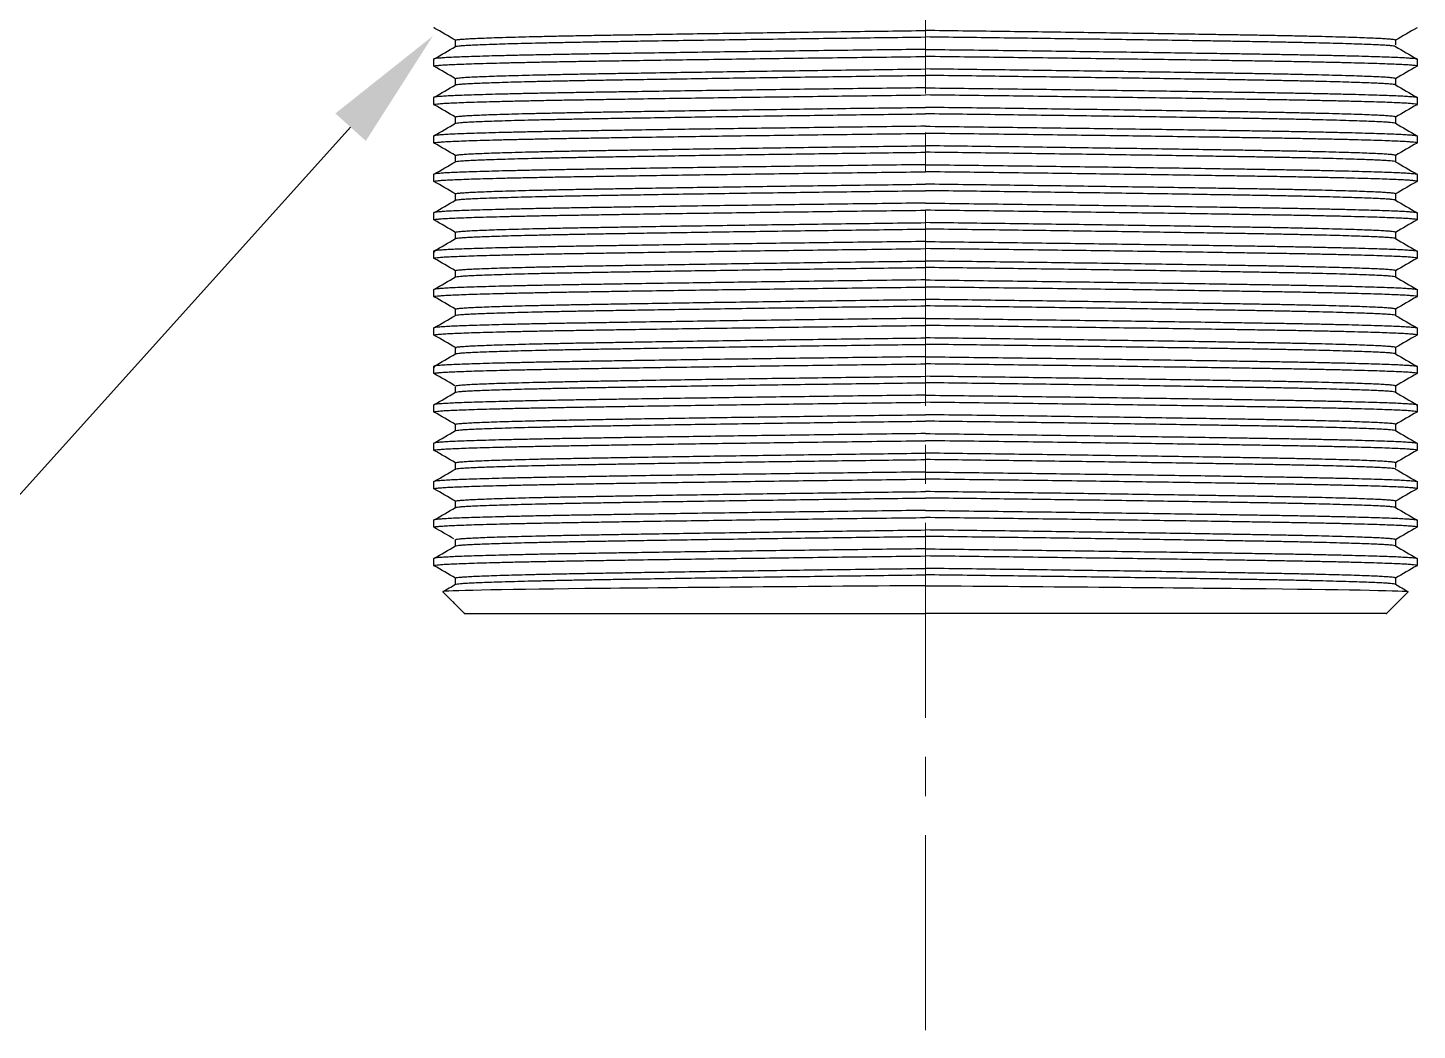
# Model space of a CAD drawing. Header units: millimetres. Extents: x 4812 to 5406, y -603 to -183.
# Drawn here: x 5094.37 to 5139.59, y -560.3 to -527.68 of the extents above; entities that cross this region are included whole.
import ezdxf

# ---------------------------------------------------------------- set-up
doc = ezdxf.new("R2010")
doc.units = ezdxf.units.MM
doc.header["$LTSCALE"] = 0.1
doc.linetypes.add('CENTERX2', pattern=[101.6, 63.5, -12.7, 12.7, -12.7])
doc.layers.get('0').update_dxf_attribs({"lineweight": 13})
doc.layers.add('CENTER', color=1, linetype='CENTERX2', lineweight=15)
doc.layers.add('DIM', color=3, linetype='Continuous', lineweight=9)

msp = doc.modelspace()

# ---------------------------------------------------------------- linework, layer by layer
at = {"lineweight": -3}
for points, degree in [([(5108.291, -528.087), (5108.057, -527.952), (5107.824, -527.817), (5107.59, -527.682)], 3), ([(5139.584, -527.682), (5139.35, -527.817), (5139.117, -527.952), (5138.883, -528.087)], 3), ([(5108.287, -528.292), (5108.287, -528.187), (5108.287, -528.083)], 2), ([(5138.887, -528.083), (5138.887, -528.159), (5138.887, -528.235)], 2), ([(5107.59, -528.693), (5107.824, -528.558), (5108.057, -528.423), (5108.291, -528.288)], 3), ([(5138.883, -528.288), (5139.117, -528.423), (5139.35, -528.558), (5139.584, -528.693)], 3), ([(5107.587, -528.928), (5107.587, -528.812), (5107.587, -528.696)], 2), ([(5108.291, -529.337), (5108.057, -529.202), (5107.824, -529.067), (5107.59, -528.932)], 3), ([(5139.584, -528.932), (5139.35, -529.067), (5139.117, -529.202), (5138.883, -529.337)], 3), ([(5139.587, -528.696), (5139.587, -528.812), (5139.587, -528.928)], 2), ([(5108.287, -529.542), (5108.287, -529.437), (5108.287, -529.333)], 2), ([(5138.887, -529.333), (5138.887, -529.437), (5138.887, -529.542)], 2), ([(5107.587, -530.178), (5107.587, -530.062), (5107.587, -529.946)], 2), ([(5107.59, -529.943), (5107.824, -529.808), (5108.057, -529.673), (5108.291, -529.538)], 3), ([(5138.883, -529.538), (5139.117, -529.673), (5139.35, -529.808), (5139.584, -529.943)], 3), ([(5139.587, -529.946), (5139.587, -530.062), (5139.587, -530.178)], 2), ([(5108.291, -530.587), (5108.057, -530.452), (5107.824, -530.317), (5107.59, -530.182)], 3), ([(5139.584, -530.182), (5139.35, -530.317), (5139.117, -530.452), (5138.883, -530.587)], 3), ([(5107.59, -531.193), (5107.824, -531.058), (5108.057, -530.923), (5108.291, -530.788)], 3), ([(5108.287, -530.792), (5108.287, -530.687), (5108.287, -530.583)], 2), ([(5138.883, -530.788), (5139.117, -530.923), (5139.35, -531.058), (5139.584, -531.193)], 3), ([(5138.887, -530.583), (5138.887, -530.687), (5138.887, -530.792)], 2), ([(5107.587, -531.428), (5107.587, -531.312), (5107.587, -531.196)], 2), ([(5139.587, -531.196), (5139.587, -531.312), (5139.587, -531.428)], 2), ([(5108.291, -531.837), (5108.057, -531.702), (5107.824, -531.567), (5107.59, -531.432)], 3), ([(5139.584, -531.432), (5139.35, -531.567), (5139.117, -531.702), (5138.883, -531.837)], 3), ([(5107.59, -532.443), (5107.824, -532.308), (5108.057, -532.173), (5108.291, -532.038)], 3), ([(5108.287, -532.042), (5108.287, -531.937), (5108.287, -531.833)], 2), ([(5138.883, -532.038), (5139.117, -532.173), (5139.35, -532.308), (5139.584, -532.443)], 3), ([(5138.887, -531.833), (5138.887, -531.937), (5138.887, -532.042)], 2), ([(5107.587, -532.678), (5107.587, -532.562), (5107.587, -532.446)], 2), ([(5108.291, -533.087), (5108.057, -532.952), (5107.824, -532.817), (5107.59, -532.682)], 3), ([(5139.584, -532.682), (5139.35, -532.817), (5139.117, -532.952), (5138.883, -533.087)], 3), ([(5139.587, -532.446), (5139.587, -532.562), (5139.587, -532.678)], 2), ([(5108.287, -533.292), (5108.287, -533.187), (5108.287, -533.083)], 2), ([(5138.887, -533.083), (5138.887, -533.187), (5138.887, -533.292)], 2), ([(5107.59, -533.693), (5107.824, -533.558), (5108.057, -533.423), (5108.291, -533.288)], 3), ([(5138.883, -533.288), (5139.117, -533.423), (5139.35, -533.558), (5139.584, -533.693)], 3), ([(5107.587, -533.928), (5107.587, -533.812), (5107.587, -533.696)], 2), ([(5108.291, -534.337), (5108.057, -534.202), (5107.824, -534.067), (5107.59, -533.932)], 3), ([(5139.584, -533.932), (5139.35, -534.067), (5139.117, -534.202), (5138.883, -534.337)], 3), ([(5139.587, -533.696), (5139.587, -533.812), (5139.587, -533.928)], 2), ([(5108.287, -534.542), (5108.287, -534.437), (5108.287, -534.333)], 2), ([(5138.887, -534.333), (5138.887, -534.437), (5138.887, -534.542)], 2), ([(5107.587, -535.178), (5107.587, -535.062), (5107.587, -534.946)], 2), ([(5107.59, -534.943), (5107.824, -534.808), (5108.057, -534.673), (5108.291, -534.538)], 3), ([(5138.883, -534.538), (5139.117, -534.673), (5139.35, -534.808), (5139.584, -534.943)], 3), ([(5139.587, -534.946), (5139.587, -535.062), (5139.587, -535.178)], 2), ([(5108.291, -535.587), (5108.057, -535.452), (5107.824, -535.317), (5107.59, -535.182)], 3), ([(5139.584, -535.182), (5139.35, -535.317), (5139.117, -535.452), (5138.883, -535.587)], 3), ([(5107.59, -536.193), (5107.824, -536.058), (5108.057, -535.923), (5108.291, -535.788)], 3), ([(5108.287, -535.792), (5108.287, -535.687), (5108.287, -535.583)], 2), ([(5138.883, -535.788), (5139.117, -535.923), (5139.35, -536.058), (5139.584, -536.193)], 3), ([(5138.887, -535.583), (5138.887, -535.687), (5138.887, -535.792)], 2), ([(5107.587, -536.428), (5107.587, -536.312), (5107.587, -536.196)], 2), ([(5139.587, -536.196), (5139.587, -536.312), (5139.587, -536.428)], 2), ([(5108.291, -536.837), (5108.057, -536.702), (5107.824, -536.567), (5107.59, -536.432)], 3), ([(5139.584, -536.432), (5139.35, -536.567), (5139.117, -536.702), (5138.883, -536.837)], 3), ([(5107.59, -537.443), (5107.824, -537.308), (5108.057, -537.173), (5108.291, -537.038)], 3), ([(5108.287, -537.042), (5108.287, -536.937), (5108.287, -536.833)], 2), ([(5138.883, -537.038), (5139.117, -537.173), (5139.35, -537.308), (5139.584, -537.443)], 3), ([(5138.887, -536.833), (5138.887, -536.937), (5138.887, -537.042)], 2), ([(5107.587, -537.678), (5107.587, -537.562), (5107.587, -537.446)], 2), ([(5139.587, -537.446), (5139.587, -537.562), (5139.587, -537.678)], 2), ([(5108.291, -538.087), (5108.057, -537.952), (5107.824, -537.817), (5107.59, -537.682)], 3), ([(5108.287, -538.292), (5108.287, -538.187), (5108.287, -538.083)], 2), ([(5139.584, -537.682), (5139.35, -537.817), (5139.117, -537.952), (5138.883, -538.087)], 3), ([(5138.887, -538.083), (5138.887, -538.187), (5138.887, -538.292)], 2), ([(5107.59, -538.693), (5107.824, -538.558), (5108.057, -538.423), (5108.291, -538.288)], 3), ([(5138.883, -538.288), (5139.117, -538.423), (5139.35, -538.558), (5139.584, -538.693)], 3), ([(5107.587, -538.928), (5107.587, -538.812), (5107.587, -538.696)], 2), ([(5108.27, -539.325), (5108.044, -539.194), (5107.817, -539.063), (5107.59, -538.932)], 3), ([(5139.584, -538.932), (5139.35, -539.067), (5139.117, -539.202), (5138.883, -539.337)], 3), ([(5139.587, -538.696), (5139.587, -538.812), (5139.587, -538.928)], 2), ([(5108.287, -539.542), (5108.287, -539.45), (5108.287, -539.358)], 2), ([(5138.887, -539.333), (5138.887, -539.437), (5138.887, -539.542)], 2), ([(5107.59, -539.943), (5107.824, -539.808), (5108.057, -539.673), (5108.291, -539.538)], 3), ([(5138.883, -539.538), (5139.117, -539.673), (5139.35, -539.808), (5139.584, -539.943)], 3), ([(5107.587, -540.178), (5107.587, -540.062), (5107.587, -539.946)], 2), ([(5108.291, -540.587), (5108.057, -540.452), (5107.824, -540.317), (5107.59, -540.182)], 3), ([(5139.584, -540.182), (5139.35, -540.317), (5139.117, -540.452), (5138.883, -540.587)], 3), ([(5139.587, -539.946), (5139.587, -540.062), (5139.587, -540.178)], 2), ([(5107.59, -541.193), (5107.824, -541.058), (5108.057, -540.923), (5108.291, -540.788)], 3), ([(5108.287, -540.792), (5108.287, -540.687), (5108.287, -540.583)], 2), ([(5138.883, -540.788), (5139.117, -540.923), (5139.35, -541.058), (5139.584, -541.193)], 3), ([(5138.887, -540.583), (5138.887, -540.687), (5138.887, -540.792)], 2), ([(5107.587, -541.428), (5107.587, -541.312), (5107.587, -541.196)], 2), ([(5139.587, -541.196), (5139.587, -541.312), (5139.587, -541.428)], 2), ([(5108.291, -541.837), (5108.057, -541.702), (5107.824, -541.567), (5107.59, -541.432)], 3), ([(5139.584, -541.432), (5139.35, -541.567), (5139.117, -541.702), (5138.883, -541.837)], 3), ([(5107.59, -542.443), (5107.824, -542.308), (5108.057, -542.173), (5108.291, -542.038)], 3), ([(5108.287, -542.042), (5108.287, -541.937), (5108.287, -541.833)], 2), ([(5138.883, -542.038), (5139.117, -542.173), (5139.35, -542.308), (5139.584, -542.443)], 3), ([(5138.887, -541.833), (5138.887, -541.912), (5138.887, -541.992)], 2), ([(5107.587, -542.678), (5107.587, -542.562), (5107.587, -542.446)], 2), ([(5139.587, -542.446), (5139.587, -542.562), (5139.587, -542.678)], 2), ([(5108.291, -543.087), (5108.057, -542.952), (5107.824, -542.817), (5107.59, -542.682)], 3), ([(5108.287, -543.292), (5108.287, -543.187), (5108.287, -543.083)], 2), ([(5139.584, -542.682), (5139.35, -542.817), (5139.117, -542.952), (5138.883, -543.087)], 3), ([(5138.887, -543.083), (5138.887, -543.187), (5138.887, -543.292)], 2), ([(5107.59, -543.693), (5107.824, -543.558), (5108.057, -543.423), (5108.291, -543.288)], 3), ([(5138.883, -543.288), (5139.117, -543.423), (5139.35, -543.558), (5139.584, -543.693)], 3), ([(5107.587, -543.928), (5107.587, -543.812), (5107.587, -543.696)], 2), ([(5108.238, -544.307), (5108.022, -544.182), (5107.806, -544.057), (5107.59, -543.932)], 3), ([(5139.584, -543.932), (5139.35, -544.067), (5139.117, -544.202), (5138.883, -544.337)], 3), ([(5139.587, -543.696), (5139.587, -543.812), (5139.587, -543.928)], 2), ([(5108.287, -544.542), (5108.287, -544.437), (5108.287, -544.333)], 2), ([(5138.887, -544.333), (5138.887, -544.437), (5138.887, -544.542)], 2), ([(5107.59, -544.943), (5107.824, -544.808), (5108.057, -544.673), (5108.291, -544.538)], 3), ([(5138.883, -544.538), (5139.117, -544.673), (5139.35, -544.808), (5139.584, -544.943)], 3), ([(5107.587, -545.178), (5107.587, -545.062), (5107.587, -544.946)], 2), ([(5108.291, -545.587), (5108.057, -545.452), (5107.824, -545.317), (5107.59, -545.182)], 3), ([(5139.584, -545.182), (5139.35, -545.317), (5139.117, -545.452), (5138.883, -545.587)], 3), ([(5139.587, -544.946), (5139.587, -545.062), (5139.587, -545.178)], 2), ([(5107.877, -546.027), (5108.015, -545.948), (5108.153, -545.868), (5108.291, -545.788)], 3), ([(5108.287, -545.792), (5108.287, -545.687), (5108.287, -545.583)], 2), ([(5138.883, -545.788), (5139.021, -545.868), (5139.159, -545.948), (5139.297, -546.027)], 3), ([(5138.887, -545.583), (5138.887, -545.687), (5138.887, -545.792)], 2), ([(5108.587, -546.741), (5108.231, -546.385), (5107.876, -546.03)], 2), ([(5139.298, -546.03), (5138.943, -546.385), (5138.587, -546.741)], 2)]:
    msp.add_open_spline(points, degree=degree, dxfattribs=at)
for points, weights in [([(5107.62, -527.691), (5107.598, -527.686), (5107.59, -527.682)], [0.988309206088, 0.99191919168, 0.996023385571]), ([(5139.57, -530.187), (5139.579, -530.185), (5139.584, -530.182)], [0.991519293224, 0.993691574656, 0.996023385571]), ([(5107.587, -531.196), (5107.587, -531.2), (5107.596, -531.203)], [1, 0.996601943364, 0.993507268704]), ([(5138.882, -532.047), (5138.887, -532.045), (5138.887, -532.042)], [0.995305724303, 0.997575649329, 1]), ([(5107.587, -534.946), (5107.587, -534.954), (5107.633, -534.961)], [1, 0.992509916159, 0.986493847331]), ([(5138.882, -535.797), (5138.887, -535.795), (5138.887, -535.792)], [0.995305724303, 0.997575649329, 1]), ([(5108.326, -538.096), (5108.299, -538.091), (5108.291, -538.087)], [0.987156948889, 0.991180323976, 0.995845624347]), ([(5107.587, -538.696), (5107.587, -538.702), (5107.613, -538.707)], [1, 0.994316849313, 0.989482306177]), ([(5139.587, -539.946), (5139.587, -539.952), (5139.557, -539.958)], [1, 0.993941234619, 0.988846957218]), ([(5108.306, -542.052), (5108.287, -542.047), (5108.287, -542.042)], [0.990772930943, 0.995066749028, 1]), ([(5108.306, -541.842), (5108.295, -541.839), (5108.291, -541.837)], [0.990750216529, 0.99319425455, 0.995845624347]), ([(5139.587, -542.446), (5139.587, -542.449), (5139.583, -542.451)], [1, 0.997682462936, 0.995506043713]), ([(5108.587, -546.741), (5108.587, -546.741), (5123.587, -546.741)], [1, 0.707106781187, 1]), ([(5138.587, -546.741), (5138.587, -546.741), (5123.587, -546.741)], [1, 0.707106781187, 1])]:
    msp.add_rational_spline(points, weights, degree=2, dxfattribs=at)
for points, weights, knots in [([(5108.287, -528.083), (5108.287, -528.004), (5112.768, -527.926), (5117.249, -527.848), (5123.587, -527.77)], [1, 0.923879532511, 1, 0.923879532511, 1], [-25.351796, -25.351796, -25.351796, -12.675898, -12.675898, 0, 0, 0]), ([(5108.291, -528.288), (5108.423, -528.212), (5112.768, -528.136), (5117.249, -528.058), (5123.587, -527.98)], [0.995845624347, 0.926016725123, 1, 0.923879532512, 1], [-24.995902, -24.995902, -24.995902, -12.675898, -12.675898, 0, 0, 0]), ([(5138.887, -528.083), (5138.887, -528.004), (5134.406, -527.926), (5129.924, -527.848), (5123.587, -527.77)], [1, 0.923879532511, 1, 0.923879532511, 1], [-25.351796, -25.351796, -25.351796, -12.675898, -12.675898, 0, 0, 0]), ([(5138.883, -528.288), (5138.751, -528.212), (5134.406, -528.136), (5129.924, -528.058), (5123.587, -527.98)], [0.995845624347, 0.926016725123, 1, 0.923879532512, 1], [-24.995902, -24.995902, -24.995902, -12.675898, -12.675898, 0, 0, 0]), ([(5107.587, -528.928), (5107.587, -528.85), (5112.273, -528.772), (5116.96, -528.694), (5123.587, -528.616)], [1, 0.923879532511, 1, 0.923879532511, 1], [-26.51151, -26.51151, -26.51151, -13.255755, -13.255755, 0, 0, 0]), ([(5123.587, -528.384), (5116.96, -528.462), (5112.273, -528.54), (5107.723, -528.616), (5107.59, -528.693)], [1, 0.923879532511, 1, 0.925922679783, 0.996023385571], [-53.02302, -53.02302, -53.02302, -39.767265, -39.767265, -26.867307, -26.867307, -26.867307]), ([(5123.587, -528.384), (5130.214, -528.462), (5134.901, -528.54), (5139.451, -528.616), (5139.584, -528.693)], [1, 0.923879532511, 1, 0.925922679783, 0.996023385571], [-53.02302, -53.02302, -53.02302, -39.767265, -39.767265, -26.867307, -26.867307, -26.867307]), ([(5139.587, -528.928), (5139.587, -528.85), (5134.901, -528.772), (5130.214, -528.694), (5123.587, -528.616)], [1, 0.923879532511, 1, 0.923879532511, 1], [-26.51151, -26.51151, -26.51151, -13.255755, -13.255755, 0, 0, 0]), ([(5108.287, -529.333), (5108.287, -529.254), (5112.768, -529.176), (5117.249, -529.098), (5123.587, -529.02)], [1, 0.923879532511, 1, 0.923879532511, 1], [-25.351796, -25.351796, -25.351796, -12.675898, -12.675898, 0, 0, 0]), ([(5138.887, -529.333), (5138.887, -529.254), (5134.406, -529.176), (5129.924, -529.098), (5123.587, -529.02)], [1, 0.923879532511, 1, 0.923879532511, 1], [-25.351796, -25.351796, -25.351796, -12.675898, -12.675898, 0, 0, 0]), ([(5108.291, -529.538), (5108.423, -529.462), (5112.768, -529.386), (5117.249, -529.308), (5123.587, -529.23)], [0.995845624347, 0.926016725123, 1, 0.923879532511, 1], [-24.995902, -24.995902, -24.995902, -12.675898, -12.675898, 0, 0, 0]), ([(5138.883, -529.538), (5138.751, -529.462), (5134.406, -529.386), (5129.924, -529.308), (5123.587, -529.23)], [0.995845624347, 0.926016725123, 1, 0.923879532511, 1], [-24.995902, -24.995902, -24.995902, -12.675898, -12.675898, 0, 0, 0]), ([(5107.587, -530.178), (5107.587, -530.1), (5112.273, -530.022), (5116.96, -529.944), (5123.587, -529.866)], [1, 0.923879532511, 1, 0.923879532512, 1], [-26.51151, -26.51151, -26.51151, -13.255755, -13.255755, 0, 0, 0]), ([(5123.587, -529.634), (5116.96, -529.712), (5112.273, -529.79), (5107.723, -529.866), (5107.59, -529.943)], [1, 0.923879532511, 1, 0.925922679783, 0.996023385571], [-53.02302, -53.02302, -53.02302, -39.767265, -39.767265, -26.867307, -26.867307, -26.867307]), ([(5123.587, -529.634), (5130.214, -529.712), (5134.901, -529.79), (5139.451, -529.866), (5139.584, -529.943)], [1, 0.923879532511, 1, 0.925922679783, 0.996023385571], [-53.02302, -53.02302, -53.02302, -39.767265, -39.767265, -26.867307, -26.867307, -26.867307]), ([(5139.587, -530.178), (5139.587, -530.1), (5134.901, -530.022), (5130.214, -529.944), (5123.587, -529.866)], [1, 0.923879532511, 1, 0.923879532512, 1], [-26.51151, -26.51151, -26.51151, -13.255755, -13.255755, 0, 0, 0]), ([(5108.287, -530.583), (5108.287, -530.504), (5112.768, -530.426), (5117.249, -530.348), (5123.587, -530.27)], [1, 0.923879532511, 1, 0.923879532512, 1], [-25.351796, -25.351796, -25.351796, -12.675898, -12.675898, 0, 0, 0]), ([(5138.887, -530.583), (5138.887, -530.504), (5134.406, -530.426), (5129.924, -530.348), (5123.587, -530.27)], [1, 0.923879532511, 1, 0.923879532512, 1], [-25.351796, -25.351796, -25.351796, -12.675898, -12.675898, 0, 0, 0]), ([(5123.587, -530.884), (5116.96, -530.962), (5112.273, -531.04), (5107.723, -531.116), (5107.59, -531.193)], [1, 0.923879532511, 1, 0.925922679783, 0.996023385571], [-53.02302, -53.02302, -53.02302, -39.767265, -39.767265, -26.867307, -26.867307, -26.867307]), ([(5108.291, -530.788), (5108.423, -530.712), (5112.768, -530.636), (5117.249, -530.558), (5123.587, -530.48)], [0.995845624347, 0.926016725123, 1, 0.923879532512, 1], [-24.995902, -24.995902, -24.995902, -12.675898, -12.675898, 0, 0, 0]), ([(5138.883, -530.788), (5138.751, -530.712), (5134.406, -530.636), (5129.924, -530.558), (5123.587, -530.48)], [0.995845624347, 0.926016725123, 1, 0.923879532512, 1], [-24.995902, -24.995902, -24.995902, -12.675898, -12.675898, 0, 0, 0]), ([(5123.587, -530.884), (5130.214, -530.962), (5134.901, -531.04), (5139.451, -531.116), (5139.584, -531.193)], [1, 0.923879532511, 1, 0.925922679783, 0.996023385571], [-53.02302, -53.02302, -53.02302, -39.767265, -39.767265, -26.867307, -26.867307, -26.867307]), ([(5107.587, -531.428), (5107.587, -531.35), (5112.273, -531.272), (5116.96, -531.194), (5123.587, -531.116)], [1, 0.923879532511, 1, 0.923879532511, 1], [-26.51151, -26.51151, -26.51151, -13.255755, -13.255755, 0, 0, 0]), ([(5139.587, -531.428), (5139.587, -531.35), (5134.901, -531.272), (5130.214, -531.194), (5123.587, -531.116)], [1, 0.923879532511, 1, 0.923879532511, 1], [-26.51151, -26.51151, -26.51151, -13.255755, -13.255755, 0, 0, 0]), ([(5108.287, -531.833), (5108.287, -531.754), (5112.768, -531.676), (5117.249, -531.598), (5123.587, -531.52)], [1, 0.923879532511, 1, 0.923879532511, 1], [-25.351796, -25.351796, -25.351796, -12.675898, -12.675898, 0, 0, 0]), ([(5108.291, -532.038), (5108.423, -531.962), (5112.768, -531.886), (5117.249, -531.808), (5123.587, -531.73)], [0.995845624347, 0.926016725123, 1, 0.923879532511, 1], [-24.995902, -24.995902, -24.995902, -12.675898, -12.675898, 0, 0, 0]), ([(5138.887, -531.833), (5138.887, -531.754), (5134.406, -531.676), (5129.924, -531.598), (5123.587, -531.52)], [1, 0.923879532511, 1, 0.923879532511, 1], [-25.351796, -25.351796, -25.351796, -12.675898, -12.675898, 0, 0, 0]), ([(5138.883, -532.038), (5138.751, -531.962), (5134.406, -531.886), (5129.924, -531.808), (5123.587, -531.73)], [0.995845624347, 0.926016725123, 1, 0.923879532511, 1], [-24.995902, -24.995902, -24.995902, -12.675898, -12.675898, 0, 0, 0]), ([(5123.587, -532.134), (5116.96, -532.212), (5112.273, -532.29), (5107.723, -532.366), (5107.59, -532.443)], [1, 0.923879532511, 1, 0.925922679783, 0.996023385571], [-53.02302, -53.02302, -53.02302, -39.767265, -39.767265, -26.867307, -26.867307, -26.867307]), ([(5123.587, -532.134), (5130.214, -532.212), (5134.901, -532.29), (5139.451, -532.366), (5139.584, -532.443)], [1, 0.923879532511, 1, 0.925922679783, 0.996023385571], [-53.02302, -53.02302, -53.02302, -39.767265, -39.767265, -26.867307, -26.867307, -26.867307]), ([(5107.587, -532.678), (5107.587, -532.6), (5112.273, -532.522), (5116.96, -532.444), (5123.587, -532.366)], [1, 0.923879532511, 1, 0.923879532511, 1], [-26.51151, -26.51151, -26.51151, -13.255755, -13.255755, 0, 0, 0]), ([(5139.587, -532.678), (5139.587, -532.6), (5134.901, -532.522), (5130.214, -532.444), (5123.587, -532.366)], [1, 0.923879532511, 1, 0.923879532511, 1], [-26.51151, -26.51151, -26.51151, -13.255755, -13.255755, 0, 0, 0]), ([(5108.287, -533.083), (5108.287, -533.004), (5112.768, -532.926), (5117.249, -532.848), (5123.587, -532.77)], [1, 0.923879532511, 1, 0.923879532511, 1], [-25.351796, -25.351796, -25.351796, -12.675898, -12.675898, 0, 0, 0]), ([(5108.291, -533.288), (5108.423, -533.212), (5112.768, -533.136), (5117.249, -533.058), (5123.587, -532.98)], [0.995845624347, 0.926016725123, 1, 0.923879532511, 1], [-24.995902, -24.995902, -24.995902, -12.675898, -12.675898, 0, 0, 0]), ([(5138.887, -533.083), (5138.887, -533.004), (5134.406, -532.926), (5129.924, -532.848), (5123.587, -532.77)], [1, 0.923879532511, 1, 0.923879532511, 1], [-25.351796, -25.351796, -25.351796, -12.675898, -12.675898, 0, 0, 0]), ([(5138.883, -533.288), (5138.751, -533.212), (5134.406, -533.136), (5129.924, -533.058), (5123.587, -532.98)], [0.995845624347, 0.926016725123, 1, 0.923879532511, 1], [-24.995902, -24.995902, -24.995902, -12.675898, -12.675898, 0, 0, 0]), ([(5123.587, -533.384), (5116.96, -533.462), (5112.273, -533.54), (5107.723, -533.616), (5107.59, -533.693)], [1, 0.923879532511, 1, 0.925922679783, 0.996023385571], [-53.02302, -53.02302, -53.02302, -39.767265, -39.767265, -26.867307, -26.867307, -26.867307]), ([(5123.587, -533.384), (5130.214, -533.462), (5134.901, -533.54), (5139.451, -533.616), (5139.584, -533.693)], [1, 0.923879532511, 1, 0.925922679783, 0.996023385571], [-53.02302, -53.02302, -53.02302, -39.767265, -39.767265, -26.867307, -26.867307, -26.867307]), ([(5107.587, -533.928), (5107.587, -533.85), (5112.273, -533.772), (5116.96, -533.694), (5123.587, -533.616)], [1, 0.923879532511, 1, 0.923879532511, 1], [-26.51151, -26.51151, -26.51151, -13.255755, -13.255755, 0, 0, 0]), ([(5108.287, -534.333), (5108.287, -534.254), (5112.768, -534.176), (5117.249, -534.098), (5123.587, -534.02)], [1, 0.923879532511, 1, 0.923879532511, 1], [-25.351796, -25.351796, -25.351796, -12.675898, -12.675898, 0, 0, 0]), ([(5139.587, -533.928), (5139.587, -533.85), (5134.901, -533.772), (5130.214, -533.694), (5123.587, -533.616)], [1, 0.923879532511, 1, 0.923879532511, 1], [-26.51151, -26.51151, -26.51151, -13.255755, -13.255755, 0, 0, 0]), ([(5138.887, -534.333), (5138.887, -534.254), (5134.406, -534.176), (5129.924, -534.098), (5123.587, -534.02)], [1, 0.923879532511, 1, 0.923879532511, 1], [-25.351796, -25.351796, -25.351796, -12.675898, -12.675898, 0, 0, 0]), ([(5108.291, -534.538), (5108.423, -534.462), (5112.768, -534.386), (5117.249, -534.308), (5123.587, -534.23)], [0.995845624347, 0.926016725123, 1, 0.923879532511, 1], [-24.995902, -24.995902, -24.995902, -12.675898, -12.675898, 0, 0, 0]), ([(5138.883, -534.538), (5138.751, -534.462), (5134.406, -534.386), (5129.924, -534.308), (5123.587, -534.23)], [0.995845624347, 0.926016725123, 1, 0.923879532511, 1], [-24.995902, -24.995902, -24.995902, -12.675898, -12.675898, 0, 0, 0]), ([(5107.587, -535.178), (5107.587, -535.1), (5112.273, -535.022), (5116.96, -534.944), (5123.587, -534.866)], [1, 0.923879532511, 1, 0.923879532511, 1], [-26.51151, -26.51151, -26.51151, -13.255755, -13.255755, 0, 0, 0]), ([(5123.587, -534.634), (5116.96, -534.712), (5112.273, -534.79), (5107.723, -534.866), (5107.59, -534.943)], [1, 0.923879532511, 1, 0.925922679783, 0.996023385571], [-53.02302, -53.02302, -53.02302, -39.767265, -39.767265, -26.867307, -26.867307, -26.867307]), ([(5123.587, -534.634), (5130.214, -534.712), (5134.901, -534.79), (5139.451, -534.866), (5139.584, -534.943)], [1, 0.923879532511, 1, 0.925922679783, 0.996023385571], [-53.02302, -53.02302, -53.02302, -39.767265, -39.767265, -26.867307, -26.867307, -26.867307]), ([(5139.587, -535.178), (5139.587, -535.1), (5134.901, -535.022), (5130.214, -534.944), (5123.587, -534.866)], [1, 0.923879532511, 1, 0.923879532511, 1], [-26.51151, -26.51151, -26.51151, -13.255755, -13.255755, 0, 0, 0]), ([(5108.287, -535.583), (5108.287, -535.504), (5112.768, -535.426), (5117.249, -535.348), (5123.587, -535.27)], [1, 0.923879532511, 1, 0.923879532511, 1], [-25.351796, -25.351796, -25.351796, -12.675898, -12.675898, 0, 0, 0]), ([(5138.887, -535.583), (5138.887, -535.504), (5134.406, -535.426), (5129.924, -535.348), (5123.587, -535.27)], [1, 0.923879532511, 1, 0.923879532511, 1], [-25.351796, -25.351796, -25.351796, -12.675898, -12.675898, 0, 0, 0]), ([(5108.291, -535.788), (5108.423, -535.712), (5112.768, -535.636), (5117.249, -535.558), (5123.587, -535.48)], [0.995845624347, 0.926016725123, 1, 0.923879532511, 1], [-24.995902, -24.995902, -24.995902, -12.675898, -12.675898, 0, 0, 0]), ([(5138.883, -535.788), (5138.751, -535.712), (5134.406, -535.636), (5129.924, -535.558), (5123.587, -535.48)], [0.995845624347, 0.926016725123, 1, 0.923879532511, 1], [-24.995902, -24.995902, -24.995902, -12.675898, -12.675898, 0, 0, 0]), ([(5107.587, -536.428), (5107.587, -536.35), (5112.273, -536.272), (5116.96, -536.194), (5123.587, -536.116)], [1, 0.923879532511, 1, 0.923879532511, 1], [-26.51151, -26.51151, -26.51151, -13.255755, -13.255755, 0, 0, 0]), ([(5123.587, -535.884), (5116.96, -535.962), (5112.273, -536.04), (5107.723, -536.116), (5107.59, -536.193)], [1, 0.923879532511, 1, 0.925922679783, 0.996023385571], [-53.02302, -53.02302, -53.02302, -39.767265, -39.767265, -26.867307, -26.867307, -26.867307]), ([(5123.587, -535.884), (5130.214, -535.962), (5134.901, -536.04), (5139.451, -536.116), (5139.584, -536.193)], [1, 0.923879532511, 1, 0.925922679783, 0.996023385571], [-53.02302, -53.02302, -53.02302, -39.767265, -39.767265, -26.867307, -26.867307, -26.867307]), ([(5139.587, -536.428), (5139.587, -536.35), (5134.901, -536.272), (5130.214, -536.194), (5123.587, -536.116)], [1, 0.923879532511, 1, 0.923879532511, 1], [-26.51151, -26.51151, -26.51151, -13.255755, -13.255755, 0, 0, 0]), ([(5108.287, -536.833), (5108.287, -536.754), (5112.768, -536.676), (5117.249, -536.598), (5123.587, -536.52)], [1, 0.923879532511, 1, 0.923879532511, 1], [-25.351796, -25.351796, -25.351796, -12.675898, -12.675898, 0, 0, 0]), ([(5108.291, -537.038), (5108.423, -536.962), (5112.768, -536.886), (5117.249, -536.808), (5123.587, -536.73)], [0.995845624347, 0.926016725123, 1, 0.923879532511, 1], [-24.995902, -24.995902, -24.995902, -12.675898, -12.675898, 0, 0, 0]), ([(5138.887, -536.833), (5138.887, -536.754), (5134.406, -536.676), (5129.924, -536.598), (5123.587, -536.52)], [1, 0.923879532511, 1, 0.923879532511, 1], [-25.351796, -25.351796, -25.351796, -12.675898, -12.675898, 0, 0, 0]), ([(5138.883, -537.038), (5138.751, -536.962), (5134.406, -536.886), (5129.924, -536.808), (5123.587, -536.73)], [0.995845624347, 0.926016725123, 1, 0.923879532511, 1], [-24.995902, -24.995902, -24.995902, -12.675898, -12.675898, 0, 0, 0]), ([(5123.587, -537.134), (5116.96, -537.212), (5112.273, -537.29), (5107.723, -537.366), (5107.59, -537.443)], [1, 0.923879532511, 1, 0.925922679783, 0.996023385571], [-53.02302, -53.02302, -53.02302, -39.767265, -39.767265, -26.867307, -26.867307, -26.867307]), ([(5123.587, -537.134), (5130.214, -537.212), (5134.901, -537.29), (5139.451, -537.366), (5139.584, -537.443)], [1, 0.923879532511, 1, 0.925922679783, 0.996023385571], [-53.02302, -53.02302, -53.02302, -39.767265, -39.767265, -26.867307, -26.867307, -26.867307]), ([(5107.587, -537.678), (5107.587, -537.6), (5112.273, -537.522), (5116.96, -537.444), (5123.587, -537.366)], [1, 0.923879532511, 1, 0.923879532511, 1], [-26.51151, -26.51151, -26.51151, -13.255755, -13.255755, 0, 0, 0]), ([(5139.587, -537.678), (5139.587, -537.6), (5134.901, -537.522), (5130.214, -537.444), (5123.587, -537.366)], [1, 0.923879532511, 1, 0.923879532511, 1], [-26.51151, -26.51151, -26.51151, -13.255755, -13.255755, 0, 0, 0]), ([(5108.287, -538.083), (5108.287, -538.004), (5112.768, -537.926), (5117.249, -537.848), (5123.587, -537.77)], [1, 0.923879532511, 1, 0.923879532511, 1], [-25.351796, -25.351796, -25.351796, -12.675898, -12.675898, 0, 0, 0]), ([(5108.291, -538.288), (5108.423, -538.212), (5112.768, -538.136), (5117.249, -538.058), (5123.587, -537.98)], [0.995845624347, 0.926016725123, 1, 0.923879532511, 1], [-24.995902, -24.995902, -24.995902, -12.675898, -12.675898, 0, 0, 0]), ([(5138.887, -538.083), (5138.887, -538.004), (5134.406, -537.926), (5129.924, -537.848), (5123.587, -537.77)], [1, 0.923879532511, 1, 0.923879532511, 1], [-25.351796, -25.351796, -25.351796, -12.675898, -12.675898, 0, 0, 0]), ([(5138.883, -538.288), (5138.751, -538.212), (5134.406, -538.136), (5129.924, -538.058), (5123.587, -537.98)], [0.995845624347, 0.926016725123, 1, 0.923879532511, 1], [-24.995902, -24.995902, -24.995902, -12.675898, -12.675898, 0, 0, 0]), ([(5123.587, -538.384), (5116.96, -538.462), (5112.273, -538.54), (5107.741, -538.616), (5107.591, -538.692)], [1, 0.923879532511, 1, 0.926197069576, 0.995506043713], [-53.02302, -53.02302, -53.02302, -39.767265, -39.767265, -26.91509, -26.91509, -26.91509]), ([(5123.587, -538.384), (5130.214, -538.462), (5134.901, -538.54), (5139.451, -538.616), (5139.584, -538.693)], [1, 0.923879532511, 1, 0.925922679783, 0.996023385571], [-53.02302, -53.02302, -53.02302, -39.767265, -39.767265, -26.867307, -26.867307, -26.867307]), ([(5107.587, -538.928), (5107.587, -538.85), (5112.273, -538.772), (5116.96, -538.694), (5123.587, -538.616)], [1, 0.923879532511, 1, 0.923879532511, 1], [-26.51151, -26.51151, -26.51151, -13.255755, -13.255755, 0, 0, 0]), ([(5108.287, -539.333), (5108.287, -539.254), (5112.768, -539.176), (5117.249, -539.098), (5123.587, -539.02)], [1, 0.923879532511, 1, 0.923879532511, 1], [-25.351796, -25.351796, -25.351796, -12.675898, -12.675898, 0, 0, 0]), ([(5139.587, -538.928), (5139.587, -538.85), (5134.901, -538.772), (5130.214, -538.694), (5123.587, -538.616)], [1, 0.923879532511, 1, 0.923879532511, 1], [-26.51151, -26.51151, -26.51151, -13.255755, -13.255755, 0, 0, 0]), ([(5138.887, -539.333), (5138.887, -539.254), (5134.406, -539.176), (5129.924, -539.098), (5123.587, -539.02)], [1, 0.923879532511, 1, 0.923879532511, 1], [-25.351796, -25.351796, -25.351796, -12.675898, -12.675898, 0, 0, 0]), ([(5108.291, -539.538), (5108.423, -539.462), (5112.768, -539.386), (5117.249, -539.308), (5123.587, -539.23)], [0.995845624347, 0.926016725123, 1, 0.923879532511, 1], [-24.995902, -24.995902, -24.995902, -12.675898, -12.675898, 0, 0, 0]), ([(5138.883, -539.538), (5138.751, -539.462), (5134.406, -539.386), (5129.924, -539.308), (5123.587, -539.23)], [0.995845624347, 0.926016725123, 1, 0.923879532511, 1], [-24.995902, -24.995902, -24.995902, -12.675898, -12.675898, 0, 0, 0]), ([(5107.587, -540.178), (5107.587, -540.1), (5112.273, -540.022), (5116.96, -539.944), (5123.587, -539.866)], [1, 0.923879532511, 1, 0.923879532511, 1], [-26.51151, -26.51151, -26.51151, -13.255755, -13.255755, 0, 0, 0]), ([(5123.587, -539.634), (5116.96, -539.712), (5112.273, -539.79), (5107.723, -539.866), (5107.59, -539.943)], [1, 0.923879532511, 1, 0.925922679783, 0.996023385571], [-53.02302, -53.02302, -53.02302, -39.767265, -39.767265, -26.867307, -26.867307, -26.867307]), ([(5123.587, -539.634), (5130.214, -539.712), (5134.901, -539.79), (5139.451, -539.866), (5139.584, -539.943)], [1, 0.923879532511, 1, 0.925922679783, 0.996023385571], [-53.02302, -53.02302, -53.02302, -39.767265, -39.767265, -26.867307, -26.867307, -26.867307]), ([(5139.587, -540.178), (5139.587, -540.1), (5134.901, -540.022), (5130.214, -539.944), (5123.587, -539.866)], [1, 0.923879532511, 1, 0.923879532511, 1], [-26.51151, -26.51151, -26.51151, -13.255755, -13.255755, 0, 0, 0]), ([(5108.287, -540.583), (5108.287, -540.504), (5112.768, -540.426), (5117.249, -540.348), (5123.587, -540.27)], [1, 0.923879532511, 1, 0.923879532511, 1], [-25.351796, -25.351796, -25.351796, -12.675898, -12.675898, 0, 0, 0]), ([(5138.887, -540.583), (5138.887, -540.504), (5134.406, -540.426), (5129.924, -540.348), (5123.587, -540.27)], [1, 0.923879532511, 1, 0.923879532511, 1], [-25.351796, -25.351796, -25.351796, -12.675898, -12.675898, 0, 0, 0]), ([(5108.291, -540.788), (5108.423, -540.712), (5112.768, -540.636), (5117.249, -540.558), (5123.587, -540.48)], [0.995845624347, 0.926016725123, 1, 0.923879532511, 1], [-24.995902, -24.995902, -24.995902, -12.675898, -12.675898, 0, 0, 0]), ([(5138.883, -540.788), (5138.751, -540.712), (5134.406, -540.636), (5129.924, -540.558), (5123.587, -540.48)], [0.995845624347, 0.926016725123, 1, 0.923879532511, 1], [-24.995902, -24.995902, -24.995902, -12.675898, -12.675898, 0, 0, 0]), ([(5107.587, -541.428), (5107.587, -541.35), (5112.273, -541.272), (5116.96, -541.194), (5123.587, -541.116)], [1, 0.923879532511, 1, 0.923879532511, 1], [-26.51151, -26.51151, -26.51151, -13.255755, -13.255755, 0, 0, 0]), ([(5123.587, -540.884), (5116.96, -540.962), (5112.273, -541.04), (5107.723, -541.116), (5107.59, -541.193)], [1, 0.923879532511, 1, 0.925922679783, 0.996023385571], [-53.02302, -53.02302, -53.02302, -39.767265, -39.767265, -26.867307, -26.867307, -26.867307]), ([(5123.587, -540.884), (5130.214, -540.962), (5134.901, -541.04), (5139.451, -541.116), (5139.584, -541.193)], [1, 0.923879532511, 1, 0.925922679783, 0.996023385571], [-53.02302, -53.02302, -53.02302, -39.767265, -39.767265, -26.867307, -26.867307, -26.867307]), ([(5139.587, -541.428), (5139.587, -541.35), (5134.901, -541.272), (5130.214, -541.194), (5123.587, -541.116)], [1, 0.923879532511, 1, 0.923879532511, 1], [-26.51151, -26.51151, -26.51151, -13.255755, -13.255755, 0, 0, 0]), ([(5108.287, -541.833), (5108.287, -541.754), (5112.768, -541.676), (5117.249, -541.598), (5123.587, -541.52)], [1, 0.923879532511, 1, 0.923879532511, 1], [-25.351796, -25.351796, -25.351796, -12.675898, -12.675898, 0, 0, 0]), ([(5108.291, -542.038), (5108.423, -541.962), (5112.768, -541.886), (5117.249, -541.808), (5123.587, -541.73)], [0.995845624347, 0.926016725123, 1, 0.923879532511, 1], [-24.995902, -24.995902, -24.995902, -12.675898, -12.675898, 0, 0, 0]), ([(5138.887, -541.833), (5138.887, -541.754), (5134.406, -541.676), (5129.924, -541.598), (5123.587, -541.52)], [1, 0.923879532511, 1, 0.923879532511, 1], [-25.351796, -25.351796, -25.351796, -12.675898, -12.675898, 0, 0, 0]), ([(5138.883, -542.038), (5138.751, -541.962), (5134.406, -541.886), (5129.924, -541.808), (5123.587, -541.73)], [0.995845624347, 0.926016725123, 1, 0.923879532511, 1], [-24.995902, -24.995902, -24.995902, -12.675898, -12.675898, 0, 0, 0]), ([(5123.587, -542.134), (5116.96, -542.212), (5112.273, -542.29), (5107.723, -542.366), (5107.59, -542.443)], [1, 0.923879532511, 1, 0.925922679783, 0.996023385571], [-53.02302, -53.02302, -53.02302, -39.767265, -39.767265, -26.867307, -26.867307, -26.867307]), ([(5123.587, -542.134), (5130.214, -542.212), (5134.901, -542.29), (5139.451, -542.366), (5139.584, -542.443)], [1, 0.923879532511, 1, 0.925922679783, 0.996023385571], [-53.02302, -53.02302, -53.02302, -39.767265, -39.767265, -26.867307, -26.867307, -26.867307]), ([(5107.587, -542.678), (5107.587, -542.6), (5112.273, -542.522), (5116.96, -542.444), (5123.587, -542.366)], [1, 0.923879532511, 1, 0.923879532511, 1], [-26.51151, -26.51151, -26.51151, -13.255755, -13.255755, 0, 0, 0]), ([(5139.587, -542.678), (5139.587, -542.6), (5134.901, -542.522), (5130.214, -542.444), (5123.587, -542.366)], [1, 0.923879532511, 1, 0.923879532511, 1], [-26.51151, -26.51151, -26.51151, -13.255755, -13.255755, 0, 0, 0]), ([(5108.287, -543.083), (5108.287, -543.004), (5112.768, -542.926), (5117.249, -542.848), (5123.587, -542.77)], [1, 0.923879532511, 1, 0.923879532511, 1], [-25.351796, -25.351796, -25.351796, -12.675898, -12.675898, 0, 0, 0]), ([(5108.291, -543.288), (5108.423, -543.212), (5112.768, -543.136), (5117.249, -543.058), (5123.587, -542.98)], [0.995845624347, 0.926016725123, 1, 0.923879532511, 1], [-24.995902, -24.995902, -24.995902, -12.675898, -12.675898, 0, 0, 0]), ([(5138.887, -543.083), (5138.887, -543.004), (5134.406, -542.926), (5129.924, -542.848), (5123.587, -542.77)], [1, 0.923879532511, 1, 0.923879532511, 1], [-25.351796, -25.351796, -25.351796, -12.675898, -12.675898, 0, 0, 0]), ([(5138.883, -543.288), (5138.751, -543.212), (5134.406, -543.136), (5129.924, -543.058), (5123.587, -542.98)], [0.995845624347, 0.926016725123, 1, 0.923879532511, 1], [-24.995902, -24.995902, -24.995902, -12.675898, -12.675898, 0, 0, 0]), ([(5123.587, -543.384), (5116.96, -543.462), (5112.273, -543.54), (5107.723, -543.616), (5107.59, -543.693)], [1, 0.923879532511, 1, 0.925922679783, 0.996023385571], [-53.02302, -53.02302, -53.02302, -39.767265, -39.767265, -26.867307, -26.867307, -26.867307]), ([(5123.587, -543.384), (5130.214, -543.462), (5134.901, -543.54), (5139.451, -543.616), (5139.584, -543.693)], [1, 0.923879532511, 1, 0.925922679783, 0.996023385571], [-53.02302, -53.02302, -53.02302, -39.767265, -39.767265, -26.867307, -26.867307, -26.867307]), ([(5107.587, -543.928), (5107.587, -543.85), (5112.273, -543.772), (5116.96, -543.694), (5123.587, -543.616)], [1, 0.923879532511, 1, 0.923879532511, 1], [-26.51151, -26.51151, -26.51151, -13.255755, -13.255755, 0, 0, 0]), ([(5139.587, -543.928), (5139.587, -543.85), (5134.901, -543.772), (5130.214, -543.694), (5123.587, -543.616)], [1, 0.923879532511, 1, 0.923879532511, 1], [-26.51151, -26.51151, -26.51151, -13.255755, -13.255755, 0, 0, 0]), ([(5108.291, -544.538), (5108.423, -544.462), (5112.768, -544.386), (5117.249, -544.308), (5123.587, -544.23)], [0.995845624347, 0.926016725123, 1, 0.923879532511, 1], [-24.995902, -24.995902, -24.995902, -12.675898, -12.675898, 0, 0, 0]), ([(5108.292, -544.328), (5108.441, -544.252), (5112.768, -544.176), (5117.249, -544.098), (5123.587, -544.02)], [0.995305724303, 0.926303883183, 1, 0.923879532511, 1], [-24.948083, -24.948083, -24.948083, -12.675898, -12.675898, 0, 0, 0]), ([(5138.887, -544.333), (5138.887, -544.254), (5134.406, -544.176), (5129.924, -544.098), (5123.587, -544.02)], [1, 0.923879532511, 1, 0.923879532511, 1], [-25.351796, -25.351796, -25.351796, -12.675898, -12.675898, 0, 0, 0]), ([(5138.883, -544.538), (5138.751, -544.462), (5134.406, -544.386), (5129.924, -544.308), (5123.587, -544.23)], [0.995845624347, 0.926016725123, 1, 0.923879532511, 1], [-24.995902, -24.995902, -24.995902, -12.675898, -12.675898, 0, 0, 0]), ([(5107.587, -545.178), (5107.587, -545.1), (5112.273, -545.022), (5116.96, -544.944), (5123.587, -544.866)], [1, 0.923879532511, 1, 0.923879532511, 1], [-26.51151, -26.51151, -26.51151, -13.255755, -13.255755, 0, 0, 0]), ([(5123.587, -544.634), (5116.96, -544.712), (5112.273, -544.79), (5107.723, -544.866), (5107.59, -544.943)], [1, 0.923879532511, 1, 0.925922679783, 0.996023385571], [-53.02302, -53.02302, -53.02302, -39.767265, -39.767265, -26.867307, -26.867307, -26.867307]), ([(5123.587, -544.634), (5130.214, -544.712), (5134.901, -544.79), (5139.451, -544.866), (5139.584, -544.943)], [1, 0.923879532511, 1, 0.925922679783, 0.996023385571], [-53.02302, -53.02302, -53.02302, -39.767265, -39.767265, -26.867307, -26.867307, -26.867307]), ([(5139.587, -545.178), (5139.587, -545.1), (5134.901, -545.022), (5130.214, -544.944), (5123.587, -544.866)], [1, 0.923879532511, 1, 0.923879532511, 1], [-26.51151, -26.51151, -26.51151, -13.255755, -13.255755, 0, 0, 0]), ([(5108.287, -545.583), (5108.287, -545.504), (5112.768, -545.426), (5117.249, -545.348), (5123.587, -545.27)], [1, 0.923879532511, 1, 0.923879532511, 1], [-25.351796, -25.351796, -25.351796, -12.675898, -12.675898, 0, 0, 0]), ([(5138.887, -545.583), (5138.887, -545.504), (5134.406, -545.426), (5129.924, -545.348), (5123.587, -545.27)], [1, 0.923879532511, 1, 0.923879532511, 1], [-25.351796, -25.351796, -25.351796, -12.675898, -12.675898, 0, 0, 0]), ([(5108.291, -545.788), (5108.423, -545.712), (5112.768, -545.636), (5117.249, -545.558), (5123.587, -545.48)], [0.995845624347, 0.926016725123, 1, 0.923879532511, 1], [-24.995902, -24.995902, -24.995902, -12.675898, -12.675898, 0, 0, 0]), ([(5138.883, -545.788), (5138.751, -545.712), (5134.406, -545.636), (5129.924, -545.558), (5123.587, -545.48)], [0.995845624347, 0.926016725123, 1, 0.923879532511, 1], [-24.995902, -24.995902, -24.995902, -12.675898, -12.675898, 0, 0, 0])]:
    msp.add_rational_spline(points, weights, degree=2, knots=knots, dxfattribs=at)
for points in [[(5123.587, -545.832), (5121.512, -545.847), (5119.489, -545.864), (5115.681, -545.897), (5113.946, -545.914), (5109.628, -545.96), (5107.933, -545.996), (5107.877, -546.027)], [(5123.587, -545.832), (5125.662, -545.847), (5127.685, -545.864), (5131.493, -545.897), (5133.228, -545.914), (5137.546, -545.96), (5139.241, -545.996), (5139.297, -546.027)]]:
    msp.add_open_spline(points, degree=3, knots=[0, 0, 0, 0, 6.297816, 6.297816, 12.595633, 12.595633, 25.033864, 25.033864, 25.033864, 25.033864], dxfattribs=at)
at = {"layer": 'CENTER'}
msp.add_lwpolyline([(5123.587, -560.296), (5123.587, -340.118)], dxfattribs=at)
at = {"layer": 'DIM', "linetype": 'ByBlock', "lineweight": -2, "elevation": 0}
msp.add_lwpolyline([(5104.877, -530.915), (5093.156, -543.914)], dxfattribs=at)
at = {"layer": 'DIM'}
msp.add_solid([(5105.372, -531.361, 0), (5107.555, -527.944, 0), (5104.381, -530.468, 0)], dxfattribs=at)

doc.saveas('drawing.dxf')
